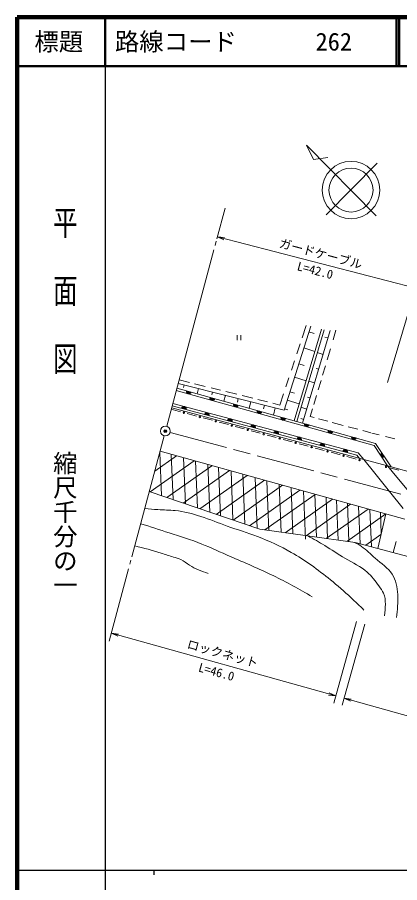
# Model space of a CAD drawing. Units: millimetres, scale not verified. Extents: x 40000 to 680000, y 20000 to 380000.
# Drawn here: x 40000 to 118386, y 202409 to 380000 of the extents above; entities that cross this region are included whole.
import ezdxf
from ezdxf.enums import TextEntityAlignment as Align

# ---------------------------------------------------------------- set-up
doc = ezdxf.new("R2010")
doc.units = ezdxf.units.MM
doc.header["$LTSCALE"] = 1000
doc.header["$PDMODE"] = 32
doc.header["$PDSIZE"] = 500
doc.linetypes.add('CHAIN', pattern=[18.5, 12, -1.5, 3.5, -1.5])
for name, color, linetype, lineweight in [('M-BGD', 7, 'Continuous', 13), ('M-BMK', 2, 'CHAIN', 13), ('M-BMK-SRVR', 3, 'Continuous', 13), ('M-STR-STR1', 1, 'Continuous', 13), ('M-TTL', 7, 'Continuous', 13), ('M-TTL-BAND', 7, 'Continuous', 25), ('M-TTL-LINE', 7, 'Continuous', 50), ('M-TTL-TXT', 7, 'Continuous', 13)]:
    doc.layers.add(name, color=color, linetype=linetype, lineweight=lineweight)
doc.layers.add('M-OTRS', color=6, linetype='Continuous')
doc.styles.add('@ＭＳ ゴシック', font='')
doc.styles.add('ＭＳ ゴシック', font='')
doc.styles.get('@ＭＳ ゴシック').set_extended_font_data('@MS Gothic')
doc.styles.get('ＭＳ ゴシック').set_extended_font_data('MS Gothic')

# ---------------------------------------------------------------- blocks, each defined once
blk = doc.blocks.new('open_arrow')
at = {"color": 0, "linetype": 'Continuous', "lineweight": -2}
blk.add_lwpolyline([(7.5, 1.25), (0, 0), (7.5, -1.25)], dxfattribs=at)

msp = doc.modelspace()

# ---------------------------------------------------------------- linework, layer by layer
at = {"layer": 'M-BGD'}
for p, q in [((94690, 299412), (100153, 316614)), ((99217, 316785), (98381, 314238)), ((85074, 313743), (85074, 314743)), ((85824, 314743), (85824, 313743)), ((102376, 315996), (96774, 297211)), ((102884, 315844), (97282, 297059)), ((104142, 315729), (98486, 296727)), ((100831, 315103), (99779, 315437)), ((103053, 314377), (103684, 314189)), ((105313, 315775), (104721, 313781)), ((97978, 313013), (97292, 310924)), ((101020, 311448), (98742, 312171)), ((101495, 311188), (102686, 310834)), ((104189, 311989), (103522, 309742)), ((96833, 309526), (96207, 307620)), ((98815, 308558), (97706, 308910)), ((101239, 307953), (101780, 307792)), ((103147, 308481), (102585, 306588)), ((75292, 305054), (73178, 305581)), ((95687, 306039), (95075, 304173)), ((99213, 305389), (96829, 306146)), ((102262, 305498), (101689, 303571)), ((72722, 303875), (113461, 292572)), ((72986, 304862), (94690, 299412)), ((74095, 304010), (74231, 304550)), ((78502, 304253), (76308, 304800)), ((76887, 302719), (77161, 303814)), ((81628, 303473), (79764, 303938)), ((99742, 305311), (100936, 304956)), ((72588, 303393), (113145, 292141)), ((79853, 302517), (80000, 303101)), ((82340, 301206), (82648, 302436)), ((85008, 302630), (82743, 303195)), ((88301, 301809), (86087, 302361)), ((94599, 302724), (93844, 300426)), ((96838, 302861), (95882, 303165)), ((99505, 302054), (100026, 301899)), ((101341, 302397), (100787, 300531)), ((71759, 300272), (109594, 290171)), ((71888, 300755), (109876, 290613)), ((85109, 300988), (85305, 301769)), ((87553, 299760), (87894, 301119)), ((91316, 301057), (89293, 301561)), ((90484, 299626), (90683, 300419)), ((93844, 300426), (92375, 300793)), ((97805, 300669), (95338, 301452)), ((71570, 299566), (73441, 299061)), ((71649, 299861), (111025, 289240)), ((74844, 298682), (76715, 298177)), ((92519, 298382), (92891, 299864)), ((95467, 299467), (94777, 299686)), ((98150, 299972), (99346, 299616)), ((100519, 299630), (100053, 298060)), ((78118, 297799), (79989, 297294)), ((81392, 296915), (83263, 296410)), ((98134, 297650), (98710, 297479)), ((100053, 298060), (100864, 297844)), ((101758, 297606), (103673, 297095)), ((104570, 296856), (106821, 296256)), ((84666, 296031), (86537, 295526)), ((87940, 295148), (89811, 294643)), ((107836, 295985), (109818, 295457)), ((110828, 295188), (112448, 294756)), ((91214, 294264), (93085, 293759)), ((94488, 293381), (96359, 292876)), ((112707, 294687), (114203, 294311)), ((115460, 293994), (117373, 293513)), ((97762, 292497), (99633, 291992)), ((101036, 291613), (102907, 291108)), ((113145, 292141), (115903, 287925)), ((113461, 292572), (116628, 287730)), ((72653, 290006), (68170, 286841)), ((69182, 290630), (69532, 281849)), ((119427, 276991), (69267, 290948)), ((71561, 290310), (71931, 281028)), ((74094, 289605), (74470, 280160)), ((104310, 290730), (106181, 290225)), ((107584, 289846), (109455, 289341)), ((109594, 290171), (110183, 289468)), ((109876, 290613), (111025, 289240)), ((76221, 289013), (67202, 282646)), ((79900, 287989), (70656, 281464)), ((76531, 288927), (76913, 279324)), ((79063, 288222), (79452, 278455)), ((115903, 287925), (123774, 285806)), ((83468, 286997), (74007, 280318)), ((87113, 285982), (77430, 279147)), ((81273, 287607), (81667, 277697)), ((83807, 286873), (84201, 276962)), ((86242, 286225), (86650, 275993)), ((118236, 287053), (116318, 287561)), ((90681, 284990), (80781, 278001)), ((88775, 285520), (89189, 275124)), ((91170, 284786), (91573, 274681)), ((93700, 284149), (94091, 274331)), ((67061, 282694), (89738, 274936)), ((94360, 283966), (84235, 276819)), ((97928, 282973), (87586, 275672)), ((96137, 283471), (96514, 273995)), ((98670, 282767), (99063, 272877)), ((101080, 282096), (90740, 274797)), ((104648, 281103), (94897, 274219)), ((100965, 282128), (101315, 273328)), ((103282, 281483), (103619, 273008)), ((105436, 280884), (105761, 272710)), ((108327, 280079), (99182, 273624)), ((111895, 279087), (103339, 273047)), ((107660, 280265), (107973, 272403)), ((109955, 279626), (110261, 271955)), ((112272, 278982), (112576, 271338)), ((115540, 278072), (107585, 272457)), ((115540, 278072), (113934, 270976)), ((114426, 278382), (114598, 274069)), ((89738, 274936), (109235, 272228)), ((114537, 273853), (111414, 271648)), ((109235, 272228), (124118, 268265)), ((117657, 272441), (117047, 270148))]:
    msp.add_line(p, q, dxfattribs=at)
for centre in [(74143, 298871), (77417, 297988), (80691, 297104), (83965, 296221), (87239, 295337), (90513, 294453), (93787, 293570), (97061, 292686), (100335, 291803), (103609, 290919), (106883, 290035), (110157, 289152), (115599, 287752)]:
    msp.add_circle(centre, 150, dxfattribs=at)
for centre, radius, start, end in [((75142, 303203), 500, 164.49371, 344.49371), ((75142, 303203), 500, 164.49371, 344.49371), ((75142, 303203), 450, 164.49371, 344.49371), ((75142, 303203), 400, 164.49371, 344.49371), ((75142, 303203), 350, 164.49371, 344.49371), ((75142, 303203), 300, 164.49371, 344.49371), ((75142, 303203), 250, 164.49371, 344.49371), ((75142, 303203), 200, 164.49371, 344.49371), ((75142, 303203), 150, 164.49371, 344.49371), ((75142, 303203), 100, 164.49371, 344.49371), ((75142, 303203), 50, 164.49371, 344.49371), ((79983, 301860), 500, 164.49371, 344.49371), ((79983, 301860), 500, 164.49371, 344.49371), ((79983, 301860), 450, 164.49371, 344.49371), ((79983, 301860), 400, 164.49371, 344.49371), ((79983, 301860), 350, 164.49371, 344.49371), ((79983, 301860), 300, 164.49371, 344.49371), ((79983, 301860), 250, 164.49371, 344.49371), ((79983, 301860), 200, 164.49371, 344.49371), ((74124, 299640), 500, 345.05226, 165.05226), ((74124, 299640), 500, 345.05226, 165.05226), ((79983, 301860), 150, 164.49371, 344.49371), ((79983, 301860), 100, 164.49371, 344.49371), ((79983, 301860), 50, 164.49371, 344.49371), ((84824, 300517), 500, 164.49371, 344.49371), ((84824, 300517), 500, 164.49371, 344.49371), ((84824, 300517), 450, 164.49371, 344.49371), ((84824, 300517), 400, 164.49371, 344.49371), ((84824, 300517), 350, 164.49371, 344.49371), ((84824, 300517), 300, 164.49371, 344.49371), ((84824, 300517), 250, 164.49371, 344.49371), ((84824, 300517), 200, 164.49371, 344.49371), ((84824, 300517), 150, 164.49371, 344.49371), ((84824, 300517), 100, 164.49371, 344.49371), ((84824, 300517), 50, 164.49371, 344.49371), ((74124, 299640), 450, 345.05226, 165.05226), ((74124, 299640), 400, 345.05226, 165.05226), ((74124, 299640), 350, 345.05226, 165.05226), ((74124, 299640), 300, 345.05226, 165.05226), ((74124, 299640), 250, 345.05226, 165.05226), ((74124, 299640), 200, 345.05226, 165.05226), ((74124, 299640), 150, 345.05226, 165.05226), ((74124, 299640), 100, 345.05226, 165.05226), ((74124, 299640), 50, 345.05226, 165.05226), ((78853, 298378), 500, 345.05226, 165.05226), ((78853, 298378), 500, 345.05226, 165.05226), ((78853, 298378), 450, 345.05226, 165.05226), ((78853, 298378), 400, 345.05226, 165.05226), ((78853, 298378), 350, 345.05226, 165.05226), ((78853, 298378), 300, 345.05226, 165.05226), ((78853, 298378), 250, 345.05226, 165.05226), ((78853, 298378), 200, 345.05226, 165.05226), ((78853, 298378), 150, 345.05226, 165.05226), ((78853, 298378), 100, 345.05226, 165.05226), ((78853, 298378), 50, 345.05226, 165.05226), ((89664, 299174), 500, 164.49371, 344.49371), ((89664, 299174), 500, 164.49371, 344.49371), ((89664, 299174), 450, 164.49371, 344.49371), ((89664, 299174), 400, 164.49371, 344.49371), ((89664, 299174), 350, 164.49371, 344.49371), ((89664, 299174), 300, 164.49371, 344.49371), ((89664, 299174), 250, 164.49371, 344.49371), ((89664, 299174), 200, 164.49371, 344.49371), ((89664, 299174), 150, 164.49371, 344.49371), ((89664, 299174), 100, 164.49371, 344.49371), ((89664, 299174), 50, 164.49371, 344.49371), ((83583, 297115), 500, 345.05226, 165.05226), ((83583, 297115), 500, 345.05226, 165.05226), ((83583, 297115), 450, 345.05226, 165.05226), ((83583, 297115), 400, 345.05226, 165.05226), ((83583, 297115), 350, 345.05226, 165.05226), ((83583, 297115), 300, 345.05226, 165.05226), ((83583, 297115), 250, 345.05226, 165.05226), ((83583, 297115), 200, 345.05226, 165.05226), ((83583, 297115), 150, 345.05226, 165.05226), ((83583, 297115), 100, 345.05226, 165.05226), ((83583, 297115), 50, 345.05226, 165.05226), ((94505, 297831), 500, 164.49371, 344.49371), ((94505, 297831), 500, 164.49371, 344.49371), ((94505, 297831), 450, 164.49371, 344.49371), ((94505, 297831), 400, 164.49371, 344.49371), ((94505, 297831), 350, 164.49371, 344.49371), ((94505, 297831), 300, 164.49371, 344.49371), ((94505, 297831), 250, 164.49371, 344.49371), ((94505, 297831), 200, 164.49371, 344.49371), ((94505, 297831), 150, 164.49371, 344.49371), ((94505, 297831), 100, 164.49371, 344.49371), ((94505, 297831), 50, 164.49371, 344.49371), ((99345, 296488), 500, 164.49371, 344.49371), ((99345, 296488), 500, 164.49371, 344.49371), ((99345, 296488), 450, 164.49371, 344.49371), ((99345, 296488), 400, 164.49371, 344.49371), ((99345, 296488), 350, 164.49371, 344.49371), ((88312, 295853), 500, 345.05226, 165.05226), ((88312, 295853), 500, 345.05226, 165.05226), ((88312, 295853), 450, 345.05226, 165.05226), ((88312, 295853), 400, 345.05226, 165.05226), ((88312, 295853), 350, 345.05226, 165.05226), ((88312, 295853), 300, 345.05226, 165.05226), ((88312, 295853), 250, 345.05226, 165.05226), ((88312, 295853), 200, 345.05226, 165.05226), ((88312, 295853), 150, 345.05226, 165.05226), ((88312, 295853), 100, 345.05226, 165.05226), ((88312, 295853), 50, 345.05226, 165.05226), ((93041, 294590), 500, 345.05226, 165.05226), ((93041, 294590), 500, 345.05226, 165.05226), ((93041, 294590), 450, 345.05226, 165.05226), ((93041, 294590), 400, 345.05226, 165.05226), ((93041, 294590), 350, 345.05226, 165.05226), ((93041, 294590), 300, 345.05226, 165.05226), ((93041, 294590), 250, 345.05226, 165.05226), ((99345, 296488), 300, 164.49371, 344.49371), ((99345, 296488), 250, 164.49371, 344.49371), ((99345, 296488), 200, 164.49371, 344.49371), ((99345, 296488), 150, 164.49371, 344.49371), ((99345, 296488), 100, 164.49371, 344.49371), ((99345, 296488), 50, 164.49371, 344.49371), ((104186, 295145), 500, 164.49371, 344.49371), ((104186, 295145), 500, 164.49371, 344.49371), ((104186, 295145), 450, 164.49371, 344.49371), ((104186, 295145), 400, 164.49371, 344.49371), ((104186, 295145), 350, 164.49371, 344.49371), ((104186, 295145), 300, 164.49371, 344.49371), ((104186, 295145), 250, 164.49371, 344.49371), ((104186, 295145), 200, 164.49371, 344.49371), ((104186, 295145), 150, 164.49371, 344.49371), ((104186, 295145), 100, 164.49371, 344.49371), ((104186, 295145), 50, 164.49371, 344.49371), ((93041, 294590), 200, 345.05226, 165.05226), ((93041, 294590), 150, 345.05226, 165.05226), ((93041, 294590), 100, 345.05226, 165.05226), ((93041, 294590), 50, 345.05226, 165.05226), ((97771, 293327), 500, 345.05226, 165.05226), ((97771, 293327), 500, 345.05226, 165.05226), ((97771, 293327), 450, 345.05226, 165.05226), ((97771, 293327), 400, 345.05226, 165.05226), ((97771, 293327), 350, 345.05226, 165.05226), ((97771, 293327), 300, 345.05226, 165.05226), ((97771, 293327), 250, 345.05226, 165.05226), ((97771, 293327), 200, 345.05226, 165.05226), ((97771, 293327), 150, 345.05226, 165.05226), ((97771, 293327), 100, 345.05226, 165.05226), ((97771, 293327), 50, 345.05226, 165.05226), ((109027, 293802), 500, 164.49371, 344.49371), ((109027, 293802), 500, 164.49371, 344.49371), ((109027, 293802), 450, 164.49371, 344.49371), ((109027, 293802), 400, 164.49371, 344.49371), ((109027, 293802), 350, 164.49371, 344.49371), ((109027, 293802), 300, 164.49371, 344.49371), ((109027, 293802), 250, 164.49371, 344.49371), ((109027, 293802), 200, 164.49371, 344.49371), ((109027, 293802), 150, 164.49371, 344.49371), ((109027, 293802), 100, 164.49371, 344.49371), ((109027, 293802), 50, 164.49371, 344.49371), ((102500, 292065), 500, 345.05226, 165.05226), ((102500, 292065), 500, 345.05226, 165.05226), ((102500, 292065), 450, 345.05226, 165.05226), ((102500, 292065), 400, 345.05226, 165.05226), ((102500, 292065), 350, 345.05226, 165.05226), ((102500, 292065), 300, 345.05226, 165.05226), ((102500, 292065), 250, 345.05226, 165.05226), ((102500, 292065), 200, 345.05226, 165.05226), ((102500, 292065), 150, 345.05226, 165.05226), ((102500, 292065), 100, 345.05226, 165.05226), ((102500, 292065), 50, 345.05226, 165.05226), ((107229, 290802), 500, 345.05226, 165.05226), ((107229, 290802), 500, 345.05226, 165.05226), ((107229, 290802), 450, 345.05226, 165.05226), ((107229, 290802), 400, 345.05226, 165.05226), ((107229, 290802), 350, 345.05226, 165.05226), ((107229, 290802), 300, 345.05226, 165.05226), ((107229, 290802), 250, 345.05226, 165.05226), ((107229, 290802), 200, 345.05226, 165.05226), ((107229, 290802), 150, 345.05226, 165.05226), ((107229, 290802), 100, 345.05226, 165.05226), ((107229, 290802), 50, 345.05226, 165.05226), ((115011, 290202), 500, 123.18816, 303.18816), ((115011, 290202), 500, 123.18816, 303.18816), ((115011, 290202), 450, 123.18816, 303.18816), ((115011, 290202), 400, 123.18816, 303.18816), ((115011, 290202), 350, 123.18816, 303.18816), ((115011, 290202), 300, 123.18816, 303.18816), ((115011, 290202), 250, 123.18816, 303.18816), ((115011, 290202), 200, 123.18816, 303.18816), ((115011, 290202), 150, 123.18816, 303.18816), ((115011, 290202), 100, 123.18816, 303.18816), ((115011, 290202), 50, 123.18816, 303.18816)]:
    msp.add_arc(centre, radius, start, end, dxfattribs=at)
for points, knots in [([(111068, 258338), (110181, 259206), (109294, 260074), (108387, 260919), (107027, 262184), (105621, 263399), (104179, 264574), (101645, 266639), (98999, 268580), (96164, 270198), (93949, 271462), (91618, 272527), (89230, 273429), (87177, 274205), (85083, 274859), (83023, 275605), (81218, 276258), (79440, 276983), (77608, 277582), (75909, 278139), (74164, 278587), (72392, 278768), (71209, 278889), (70015, 278890), (68827, 278964), (67926, 279020), (67029, 279118), (66132, 279216)], [0, 0, 0, 0, 1, 1, 1, 2, 2, 2, 3, 3, 3, 4, 4, 4, 5, 5, 5, 6, 6, 6, 7, 7, 7, 8, 8, 8, 9, 9, 9, 9]), ([(65293, 276078), (67242, 275456), (69192, 274835), (71143, 274210), (73382, 273493), (75623, 272773), (77805, 271906), (79774, 271124), (81696, 270224), (83635, 269364), (86587, 268054), (89581, 266838), (92478, 265422), (95194, 264095), (97825, 262593), (100456, 261091)], [0, 0, 0, 0, 1, 1, 1, 2, 2, 2, 3, 3, 3, 4, 4, 4, 5, 5, 5, 5]), ([(115286, 257199), (115373, 257981), (115460, 258764), (115460, 259565), (115460, 260330), (115381, 261113), (115087, 261799), (114854, 262342), (114486, 262825), (114122, 263310), (113372, 264311), (112639, 265322), (111733, 266134), (110418, 267315), (108739, 268078), (107176, 268979), (105743, 269806), (104407, 270748), (103012, 271606), (101887, 272298), (100723, 272935), (99559, 273572)], [0, 0, 0, 0, 1, 1, 1, 2, 2, 2, 3, 3, 3, 4, 4, 4, 5, 5, 5, 6, 6, 6, 7, 7, 7, 7]), ([(117749, 256799), (117919, 258372), (118088, 259945), (117998, 261574), (117917, 263039), (117627, 264549), (116865, 265721), (116014, 267030), (114574, 267918), (113345, 268986), (112397, 269809), (111575, 270739), (110562, 271424), (110111, 271729), (109623, 271985), (109135, 272242)], [0, 0, 0, 0, 1, 1, 1, 2, 2, 2, 3, 3, 3, 4, 4, 4, 5, 5, 5, 5]), ([(64078, 271531), (65889, 271067), (67700, 270603), (69478, 270046), (70321, 269783), (71155, 269498), (72007, 269242), (72517, 269088), (73034, 268944), (73508, 268715), (74148, 268404), (74711, 267937), (75314, 267549), (76481, 266798), (77801, 266341), (79122, 265884)], [0, 0, 0, 0, 1, 1, 1, 2, 2, 2, 3, 3, 3, 4, 4, 4, 5, 5, 5, 5])]:
    msp.add_open_spline(points, degree=3, knots=knots, dxfattribs=at)
at = {"layer": 'M-BMK'}
msp.add_line((71310, 294822), (157532, 271673), dxfattribs=at)
at = {"layer": 'M-BMK-SRVR'}
for p, q in [((113593, 339253), (99277, 353790)), ((99277, 353790), (100710, 350825)), ((100710, 350825), (103640, 351243)), ((103349, 339460), (113750, 350050)), ((82604, 340847), (80925, 334566)), ((80785, 334041), (80561, 333205)), ((80309, 332262), (70635, 296067)), ((70112, 294111), (63483, 269308)), ((63290, 268583), (63080, 267797)), ((62811, 266791), (58847, 251961))]:
    msp.add_line(p, q, dxfattribs=at)
for centre, radius in [((108409, 344555), 5885), ((108409, 344555), 4520), ((70344, 295082), 1000)]:
    msp.add_circle(centre, radius, dxfattribs=at)
at = {"layer": 'M-OTRS'}
msp.add_point((70340, 295071), dxfattribs=at)
at = {"layer": 'M-STR-STR1'}
for p, q in [((111025, 289240), (115903, 287925)), ((111025, 289240), (113270, 286450)), ((115931, 287918), (117121, 286476)), ((113270, 286450), (116282, 282706)), ((117121, 286476), (119914, 283091)), ((116282, 282706), (119096, 279209))]:
    msp.add_line(p, q, dxfattribs=at)
at = {"layer": 'M-TTL', "color": 2, "lineweight": 140}
for p, q in [((40000, 380000), (40000, 20000)), ((680000, 380000), (40000, 380000))]:
    msp.add_line(p, q, dxfattribs=at)
at = {"layer": 'M-TTL-BAND'}
for p, q in [((58000, 370000), (58000, 20000)), ((40000, 205000), (579000, 205000)), ((68000, 205000), (68000, 204000))]:
    msp.add_line(p, q, dxfattribs=at)
at = {"layer": 'M-TTL-LINE'}
for p, q in [((58000, 380000), (58000, 370000)), ((117750, 380000), (117750, 370000)), ((118250, 380000), (118250, 370000)), ((40000, 370000), (680000, 370000))]:
    msp.add_line(p, q, dxfattribs=at)
at = {"layer": 'M-TTL-TXT'}
for p, q in [((81026, 334944), (121668, 324413)), ((115903, 305055), (122065, 325746)), ((109541, 255978), (104857, 239222)), ((111230, 255466), (106592, 238851)), ((105280, 240737), (59284, 253595)), ((146695, 229160), (106985, 240260))]:
    msp.add_line(p, q, dxfattribs=at)

# ---------------------------------------------------------------- block references
at = {"layer": 'M-TTL-TXT', "xscale": 193, "yscale": 193}
for p, rotation in [((81026, 334944), 345.5), ((59284, 253595), 344.4), ((105280, 240737), 164.4), ((106985, 240260), 344.4)]:
    msp.add_blockref('open_arrow', p, dxfattribs=dict(at, rotation=rotation))

# ---------------------------------------------------------------- texts
at = {"layer": 'M-TTL-BAND', "style": '@ＭＳ ゴシック', "width": 1.4}
msp.add_text('平  面  図', height=3666, rotation=270, dxfattribs=at).set_placement((49777, 306475), align=Align.MIDDLE_RIGHT)
at = {"layer": 'M-TTL-BAND', "style": '@ＭＳ ゴシック'}
msp.add_text('縮尺千分の一', height=3666, rotation=270, dxfattribs=at).set_placement((49777, 261030), align=Align.MIDDLE_RIGHT)
at = {"layer": 'M-TTL-TXT', "style": 'ＭＳ ゴシック'}
msp.add_text('標題', height=3666, dxfattribs=at).set_placement((48500, 375000), align=Align.MIDDLE_CENTER)
for s, p in [('路線コード', (60000, 375000)), ('262', (101142, 375000))]:
    msp.add_text(s, height=3666, dxfattribs=at).set_placement(p, align=Align.MIDDLE_LEFT)
for s, rotation, p in [('ガードケーブル', 345.061, (93386, 332322)), ('L=42.0', 345.496, (97076, 327593)), ('ロックネット', 344.388, (74476, 250046)), ('L=46.0', 344.438, (76830, 245253))]:
    msp.add_text(s, height=1833, rotation=rotation, dxfattribs=at).set_placement(p, align=Align.BOTTOM_LEFT)

doc.saveas('drawing.dxf')
